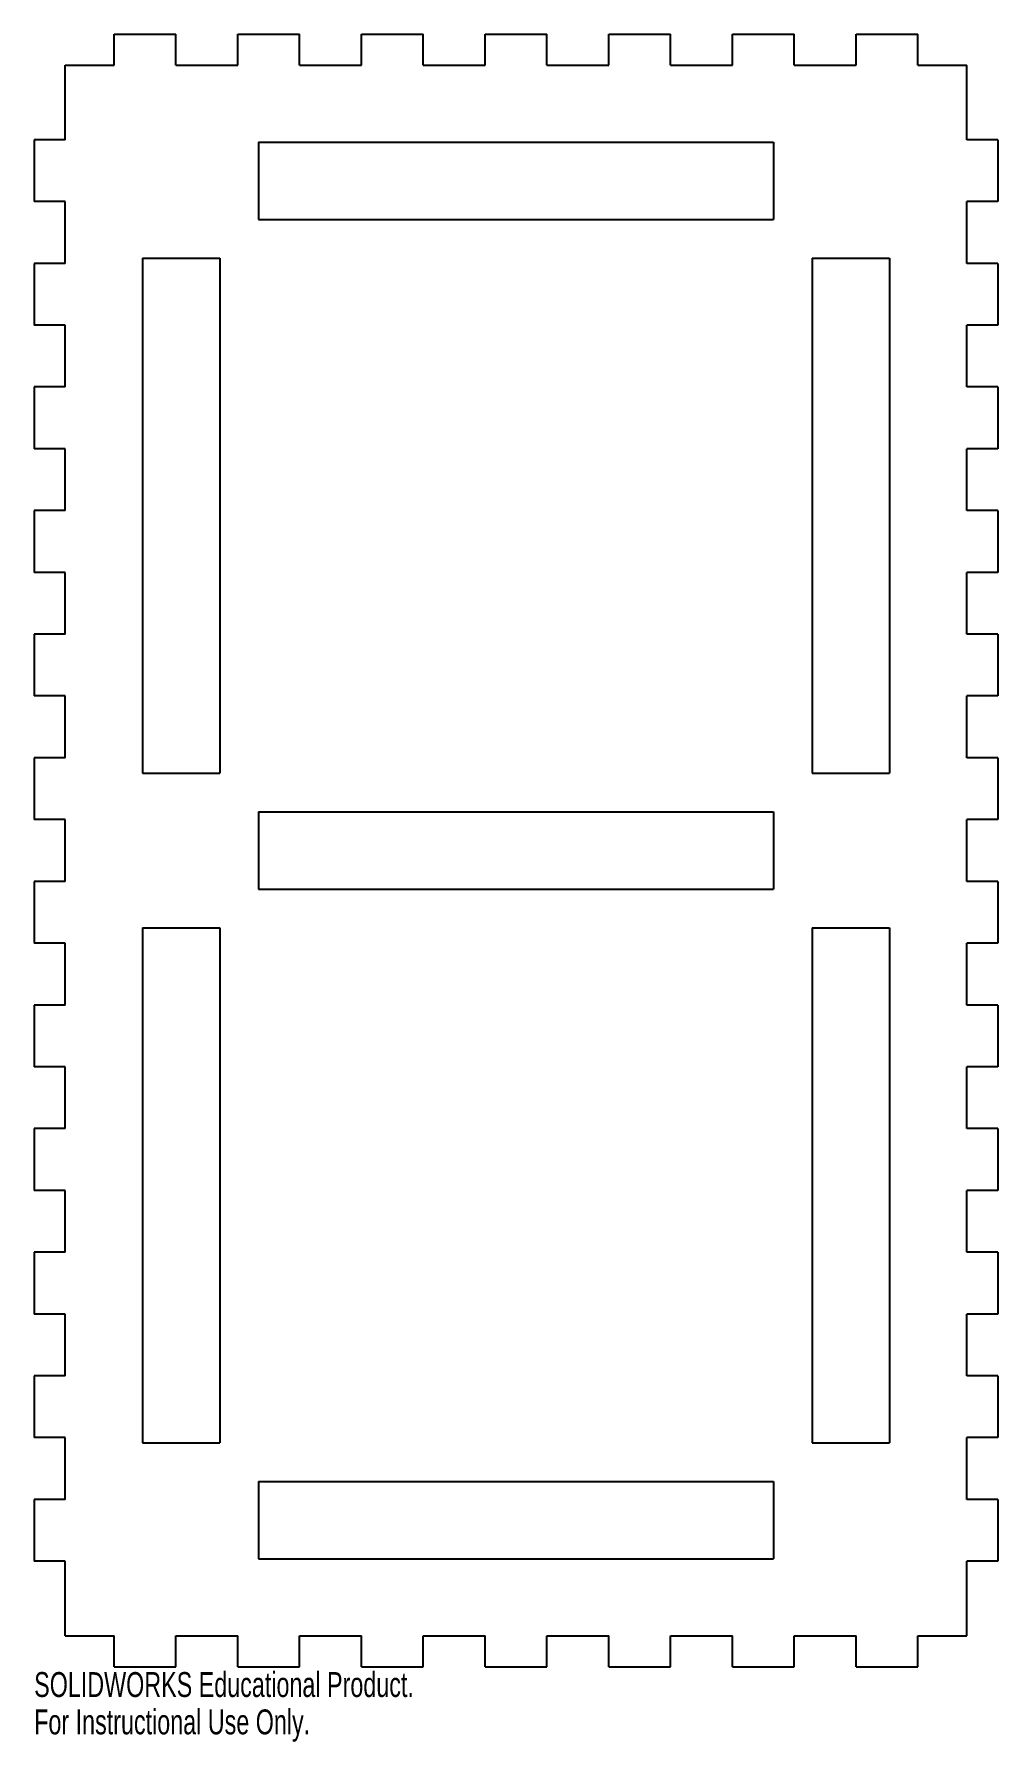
# Model space of a CAD drawing. Header units: millimetres. Extents: x -94 to 94, y -173 to 158.
import ezdxf

# ---------------------------------------------------------------- set-up
doc = ezdxf.new("R2010")
doc.units = ezdxf.units.MM
doc.styles.add('SLDTEXTSTYLE0', font='TXT', dxfattribs={"width": 0.7})

msp = doc.modelspace()

# ---------------------------------------------------------------- linework, layer by layer
at = {"color": 7, "linetype": 'Continuous', "lineweight": 25}
for p, q in [((-78, 158.5), (-66, 158.5)), ((-78, 152.5), (-78, 158.5)), ((-66, 152.5), (-66, 158.5)), ((-54, 158.5), (-42, 158.5)), ((-54, 152.5), (-54, 158.5)), ((-42, 152.5), (-42, 158.5)), ((-30, 158.5), (-18, 158.5)), ((-30, 152.5), (-30, 158.5)), ((-18, 152.5), (-18, 158.5)), ((-6, 158.5), (6, 158.5)), ((-6, 152.5), (-6, 158.5)), ((6, 152.5), (6, 158.5)), ((18, 158.5), (30, 158.5)), ((18, 152.5), (18, 158.5)), ((30, 152.5), (30, 158.5)), ((42, 158.5), (54, 158.5)), ((42, 152.5), (42, 158.5)), ((54, 152.5), (54, 158.5)), ((66, 158.5), (78, 158.5)), ((66, 152.5), (66, 158.5)), ((78, 152.5), (78, 158.5)), ((-87.5, 152.5), (-78, 152.5)), ((-87.5, 138), (-87.5, 152.5)), ((-66, 152.5), (-54, 152.5)), ((-42, 152.5), (-30, 152.5)), ((-18, 152.5), (-6, 152.5)), ((6, 152.5), (18, 152.5)), ((30, 152.5), (42, 152.5)), ((54, 152.5), (66, 152.5)), ((78, 152.5), (87.5, 152.5)), ((87.5, 138), (87.5, 152.5)), ((-87.5, 138), (-93.5, 138)), ((-93.5, 138), (-93.5, 126)), ((-50, 137.5), (-50, 122.5)), ((-50, 137.5), (50, 137.5)), ((50, 137.5), (50, 122.5)), ((93.5, 138), (87.5, 138)), ((93.5, 138), (93.5, 126)), ((-87.5, 126), (-93.5, 126)), ((-87.5, 114), (-87.5, 126)), ((87.5, 114), (87.5, 126)), ((93.5, 126), (87.5, 126)), ((-50, 122.5), (50, 122.5)), ((-87.5, 114), (-93.5, 114)), ((-93.5, 114), (-93.5, 102)), ((-72.5, 115), (-72.5, 15)), ((-72.5, 115), (-57.5, 115)), ((-57.5, 115), (-57.5, 15)), ((57.5, 115), (57.5, 15)), ((57.5, 115), (72.5, 115)), ((72.5, 115), (72.5, 15)), ((93.5, 114), (87.5, 114)), ((93.5, 114), (93.5, 102)), ((-87.5, 102), (-93.5, 102)), ((-87.5, 90), (-87.5, 102)), ((87.5, 90), (87.5, 102)), ((93.5, 102), (87.5, 102)), ((-87.5, 90), (-93.5, 90)), ((-93.5, 90), (-93.5, 78)), ((93.5, 90), (87.5, 90)), ((93.5, 90), (93.5, 78)), ((-87.5, 78), (-93.5, 78)), ((-87.5, 66), (-87.5, 78)), ((87.5, 66), (87.5, 78)), ((93.5, 78), (87.5, 78)), ((-87.5, 66), (-93.5, 66)), ((-93.5, 66), (-93.5, 54)), ((93.5, 66), (87.5, 66)), ((93.5, 66), (93.5, 54)), ((-87.5, 54), (-93.5, 54)), ((-87.5, 42), (-87.5, 54)), ((87.5, 42), (87.5, 54)), ((93.5, 54), (87.5, 54)), ((-87.5, 42), (-93.5, 42)), ((-93.5, 42), (-93.5, 30)), ((93.5, 42), (87.5, 42)), ((93.5, 42), (93.5, 30)), ((-87.5, 30), (-93.5, 30)), ((-87.5, 18), (-87.5, 30)), ((87.5, 18), (87.5, 30)), ((93.5, 30), (87.5, 30)), ((-87.5, 18), (-93.5, 18)), ((-93.5, 18), (-93.5, 6)), ((93.5, 18), (87.5, 18)), ((93.5, 18), (93.5, 6)), ((-72.5, 15), (-57.5, 15)), ((57.5, 15), (72.5, 15)), ((-50, 7.5), (50, 7.5)), ((-50, 7.5), (-50, -7.5)), ((50, 7.5), (50, -7.5)), ((-87.5, 6), (-93.5, 6)), ((-87.5, -6), (-87.5, 6)), ((87.5, -6), (87.5, 6)), ((93.5, 6), (87.5, 6)), ((-87.5, -6), (-93.5, -6)), ((-93.5, -6), (-93.5, -18)), ((93.5, -6), (87.5, -6)), ((93.5, -6), (93.5, -18)), ((-50, -7.5), (50, -7.5)), ((-72.5, -15), (-72.5, -115)), ((-72.5, -15), (-57.5, -15)), ((-57.5, -15), (-57.5, -115)), ((57.5, -15), (72.5, -15)), ((57.5, -15), (57.5, -115)), ((72.5, -15), (72.5, -115)), ((-87.5, -18), (-93.5, -18)), ((-87.5, -30), (-87.5, -18)), ((87.5, -30), (87.5, -18)), ((93.5, -18), (87.5, -18)), ((-87.5, -30), (-93.5, -30)), ((-93.5, -30), (-93.5, -42)), ((93.5, -30), (87.5, -30)), ((93.5, -30), (93.5, -42)), ((-87.5, -42), (-93.5, -42)), ((-87.5, -54), (-87.5, -42)), ((87.5, -54), (87.5, -42)), ((93.5, -42), (87.5, -42)), ((-87.5, -54), (-93.5, -54)), ((-93.5, -54), (-93.5, -66)), ((93.5, -54), (87.5, -54)), ((93.5, -54), (93.5, -66)), ((-87.5, -66), (-93.5, -66)), ((-87.5, -78), (-87.5, -66)), ((87.5, -78), (87.5, -66)), ((93.5, -66), (87.5, -66)), ((-87.5, -78), (-93.5, -78)), ((-93.5, -78), (-93.5, -90)), ((93.5, -78), (87.5, -78)), ((93.5, -78), (93.5, -90)), ((-87.5, -90), (-93.5, -90)), ((-87.5, -102), (-87.5, -90)), ((87.5, -102), (87.5, -90)), ((93.5, -90), (87.5, -90)), ((-87.5, -102), (-93.5, -102)), ((-93.5, -102), (-93.5, -114)), ((93.5, -102), (87.5, -102)), ((93.5, -102), (93.5, -114)), ((-87.5, -114), (-93.5, -114)), ((-87.5, -126), (-87.5, -114)), ((-72.5, -115), (-57.5, -115)), ((57.5, -115), (72.5, -115)), ((87.5, -126), (87.5, -114)), ((93.5, -114), (87.5, -114)), ((-50, -122.5), (50, -122.5)), ((-50, -122.5), (-50, -137.5)), ((50, -122.5), (50, -137.5)), ((-87.5, -126), (-93.5, -126)), ((-93.5, -126), (-93.5, -138)), ((93.5, -126), (87.5, -126)), ((93.5, -126), (93.5, -138)), ((-87.5, -138), (-93.5, -138)), ((-87.5, -152.5), (-87.5, -138)), ((-50, -137.5), (50, -137.5)), ((87.5, -152.5), (87.5, -138)), ((93.5, -138), (87.5, -138)), ((-87.5, -152.5), (-78, -152.5)), ((-78, -158.5), (-78, -152.5)), ((-66, -158.5), (-66, -152.5)), ((-66, -152.5), (-54, -152.5)), ((-54, -158.5), (-54, -152.5)), ((-42, -158.5), (-42, -152.5)), ((-42, -152.5), (-30, -152.5)), ((-30, -158.5), (-30, -152.5)), ((-18, -158.5), (-18, -152.5)), ((-18, -152.5), (-6, -152.5)), ((-6, -158.5), (-6, -152.5)), ((6, -158.5), (6, -152.5)), ((6, -152.5), (18, -152.5)), ((18, -158.5), (18, -152.5)), ((30, -158.5), (30, -152.5)), ((30, -152.5), (42, -152.5)), ((42, -158.5), (42, -152.5)), ((54, -158.5), (54, -152.5)), ((54, -152.5), (66, -152.5)), ((66, -158.5), (66, -152.5)), ((78, -158.5), (78, -152.5)), ((78, -152.5), (87.5, -152.5)), ((-78, -158.5), (-66, -158.5)), ((-54, -158.5), (-42, -158.5)), ((-30, -158.5), (-18, -158.5)), ((-6, -158.5), (6, -158.5)), ((18, -158.5), (30, -158.5)), ((42, -158.5), (54, -158.5)), ((66, -158.5), (78, -158.5))]:
    msp.add_line(p, q, dxfattribs=at)

# ---------------------------------------------------------------- texts
at = {"color": 7, "linetype": 'Continuous', "char_height": 4.8336, "attachment_point": 1, "style": 'SLDTEXTSTYLE0'}
for s, insert in [('SOLIDWORKS Educational Product.', (-93.5, -159.52)), ('For Instructional Use Only.', (-93.5, -166.77))]:
    msp.add_mtext(s, dxfattribs=dict(at, insert=insert))

doc.saveas('drawing.dxf')
